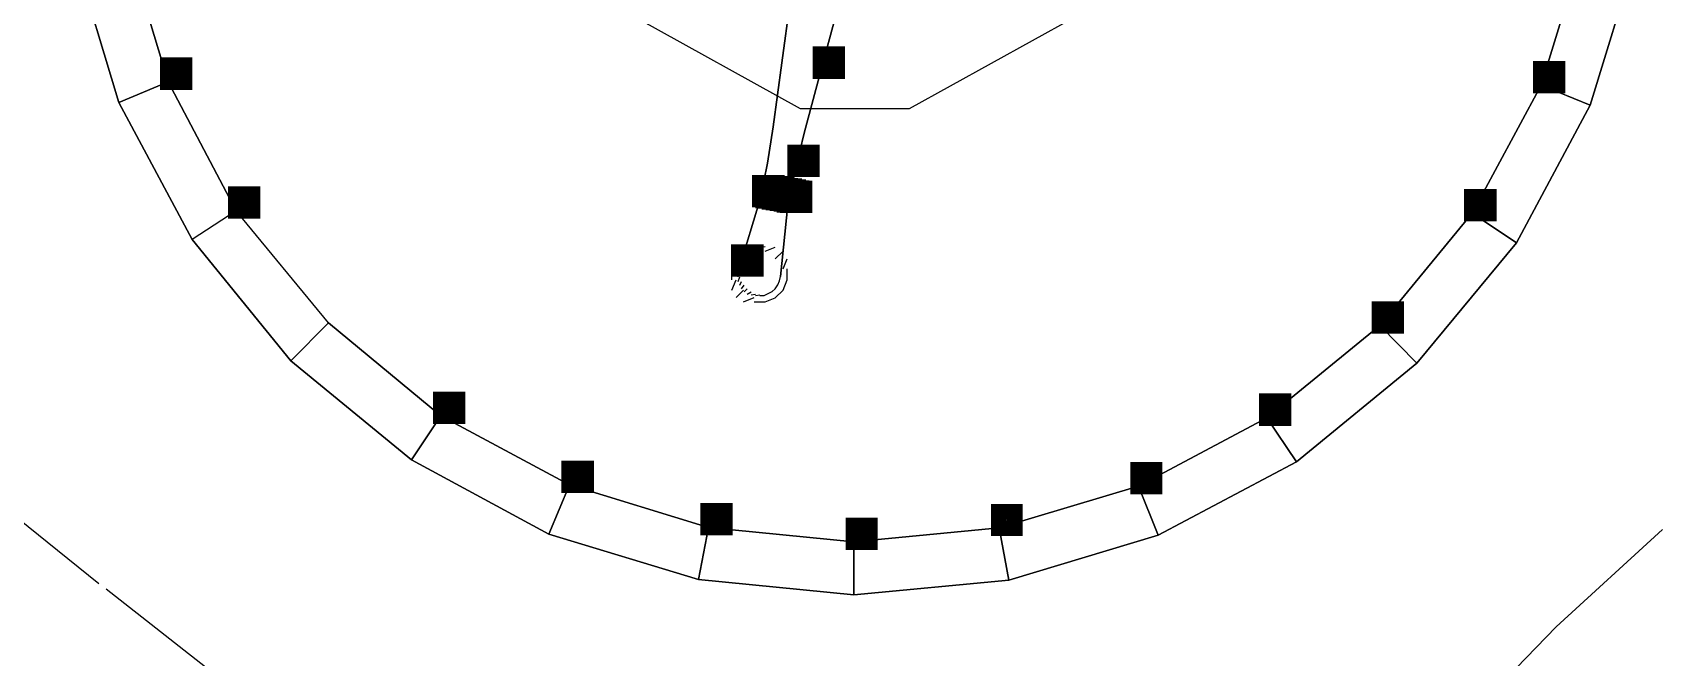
# Model space of a CAD drawing. Extents: x 0 to 23.4, y 0 to 16.5.
# Drawn here: x 8.581 to 8.7823, y 4.8209 to 4.8982 of the extents above; entities that cross this region are included whole.
import ezdxf

# ---------------------------------------------------------------- set-up
doc = ezdxf.new("R2010")
doc.units = 0
doc.layers.get('0').update_dxf_attribs({"linetype": 'CONTINUOUS'})

msp = doc.modelspace()

# ---------------------------------------------------------------- linework, layer by layer
at = {"color": 0}
msp.add_lwpolyline([(8.72097, 4.92703), (8.72097, 4.93381), (8.70975, 4.9541), (8.68946, 4.96528), (8.68272, 4.96528), (8.67594, 4.96528), (8.65571, 4.9541), (8.64453, 4.93381), (8.64453, 4.92703), (8.64453, 4.92031), (8.65571, 4.90001), (8.67594, 4.88878), (8.68272, 4.88878), (8.68946, 4.88878), (8.70975, 4.90001), (8.72097, 4.92031), (8.72097, 4.92703)], close=True, dxfattribs=at)
for points in [[(8.59776, 4.89208), (8.59256, 4.90929)], [(8.59256, 4.90929), (8.59776, 4.89208)], [(8.76758, 4.89165), (8.77285, 4.90886)], [(8.77285, 4.90886), (8.76758, 4.89165)], [(8.5861, 4.90804), (8.59169, 4.88954)], [(8.59169, 4.88954), (8.5861, 4.90804)], [(8.59169, 4.88954), (8.5861, 4.90804)], [(8.77365, 4.88917), (8.77929, 4.90761)], [(8.77929, 4.90761), (8.77365, 4.88917)], [(8.77929, 4.90761), (8.77365, 4.88917)], [(8.67367, 4.89442), (8.67469, 4.90201)], [(8.67469, 4.90201), (8.67367, 4.89442)], [(8.6805, 4.90088), (8.6785, 4.89344)], [(8.6785, 4.89344), (8.6805, 4.90088)], [(8.67367, 4.89442), (8.67258, 4.8865)], [(8.67258, 4.8865), (8.67367, 4.89442)], [(8.67367, 4.89442), (8.67258, 4.8865)], [(8.6785, 4.89344), (8.67643, 4.88574)], [(8.67643, 4.88574), (8.6785, 4.89344)], [(8.67643, 4.88574), (8.6785, 4.89344)], [(8.59169, 4.88954), (8.59776, 4.89208)], [(8.59776, 4.89208), (8.59169, 4.88954)], [(8.60618, 4.87614), (8.59776, 4.89208)], [(8.59776, 4.89208), (8.60618, 4.87614)], [(8.76758, 4.89165), (8.75906, 4.87582)], [(8.75906, 4.87582), (8.76758, 4.89165)], [(8.77365, 4.88917), (8.76758, 4.89165)], [(8.76758, 4.89165), (8.77365, 4.88917)], [(8.59169, 4.88954), (8.60075, 4.87256)], [(8.60075, 4.87256), (8.59169, 4.88954)], [(8.60075, 4.87256), (8.59169, 4.88954)], [(8.76454, 4.87218), (8.77365, 4.88917)], [(8.77365, 4.88917), (8.76454, 4.87218)], [(8.77365, 4.88917), (8.76454, 4.87218)], [(8.67258, 4.8865), (8.67188, 4.882)], [(8.67188, 4.882), (8.67258, 4.8865)], [(8.67643, 4.88574), (8.67535, 4.88129)], [(8.67535, 4.88129), (8.67643, 4.88574)], [(8.671, 4.87756), (8.67188, 4.882)], [(8.67188, 4.882), (8.671, 4.87756)], [(8.67188, 4.882), (8.671, 4.87756)], [(8.67535, 4.88129), (8.67443, 4.87685)], [(8.67443, 4.87685), (8.67535, 4.88129)], [(8.671, 4.87756), (8.6684, 4.86897)], [(8.671, 4.87756), (8.6684, 4.86897)], [(8.6684, 4.86897), (8.671, 4.87756)], [(8.671, 4.87756), (8.6684, 4.86897)], [(8.671, 4.87744), (8.67139, 4.87756)], [(8.671, 4.87744), (8.67139, 4.87756)], [(8.67139, 4.87739), (8.67176, 4.87744)], [(8.67139, 4.87739), (8.67176, 4.87744)], [(8.67176, 4.87728), (8.67219, 4.87739)], [(8.67176, 4.87728), (8.67219, 4.87739)], [(8.67219, 4.87717), (8.67269, 4.87728)], [(8.67219, 4.87717), (8.67269, 4.87728)], [(8.67269, 4.87711), (8.67318, 4.87717)], [(8.67269, 4.87711), (8.67318, 4.87717)], [(8.67318, 4.87701), (8.67367, 4.87711)], [(8.67318, 4.87701), (8.67367, 4.87711)], [(8.67443, 4.87685), (8.6735, 4.868)], [(8.6735, 4.868), (8.67443, 4.87685)], [(8.6735, 4.868), (8.67443, 4.87685)], [(8.67443, 4.87685), (8.6735, 4.868)], [(8.67367, 4.8769), (8.67404, 4.87701)], [(8.67367, 4.8769), (8.67404, 4.87701)], [(8.67404, 4.87685), (8.67443, 4.8769)], [(8.67404, 4.87685), (8.67443, 4.8769)], [(8.60618, 4.87614), (8.60075, 4.87256)], [(8.61762, 4.86225), (8.60618, 4.87614)], [(8.75906, 4.87582), (8.74761, 4.86193)], [(8.74761, 4.86193), (8.75906, 4.87582)], [(8.75906, 4.87582), (8.76454, 4.87218)], [(8.76454, 4.87218), (8.75906, 4.87582)], [(8.60075, 4.87256), (8.61296, 4.85758)], [(8.61296, 4.85758), (8.60075, 4.87256)], [(8.66803, 4.87017), (8.669, 4.87115)], [(8.66803, 4.87017), (8.669, 4.87115)], [(8.669, 4.87115), (8.67025, 4.87169)], [(8.669, 4.87115), (8.67025, 4.87169)], [(8.67025, 4.87164), (8.6716, 4.87169)], [(8.67025, 4.87164), (8.6716, 4.87169)], [(8.6716, 4.87115), (8.67285, 4.87164)], [(8.6716, 4.87115), (8.67285, 4.87164)], [(8.67285, 4.87017), (8.67383, 4.87115)], [(8.67285, 4.87017), (8.67383, 4.87115)], [(8.75222, 4.85726), (8.76454, 4.87218)], [(8.76454, 4.87218), (8.75222, 4.85726)], [(8.76454, 4.87218), (8.75222, 4.85726)], [(8.66749, 4.86893), (8.66803, 4.87017)], [(8.66749, 4.86893), (8.66803, 4.87017)], [(8.66749, 4.86757), (8.66749, 4.86893)], [(8.66749, 4.86757), (8.66749, 4.86893)], [(8.66829, 4.86849), (8.6684, 4.86897)], [(8.66829, 4.86849), (8.6684, 4.86897)], [(8.66829, 4.86849), (8.6684, 4.86897)], [(8.66829, 4.86794), (8.66829, 4.86849)], [(8.66829, 4.86794), (8.66829, 4.86849)], [(8.66829, 4.86794), (8.66829, 4.86849)], [(8.67383, 4.86893), (8.67432, 4.87017)], [(8.67383, 4.86893), (8.67432, 4.87017)], [(8.67432, 4.86757), (8.67432, 4.86893)], [(8.67432, 4.86757), (8.67432, 4.86893)], [(8.45925, 4.81967), (8.46153, 4.82801), (8.4655, 4.83578), (8.46962, 4.84164), (8.47433, 4.84694), (8.48058, 4.85265), (8.48747, 4.85758), (8.49539, 4.86193), (8.50385, 4.86496), (8.51394, 4.86638), (8.52419, 4.86589), (8.53424, 4.86382), (8.54389, 4.86046), (8.55251, 4.85633), (8.56076, 4.85146), (8.57531, 4.84119), (8.58919, 4.83003)], [(8.66749, 4.86632), (8.66803, 4.86757)], [(8.66749, 4.86632), (8.66803, 4.86757)], [(8.66803, 4.8654), (8.66894, 4.86632)], [(8.66803, 4.8654), (8.66894, 4.86632)], [(8.66829, 4.8674), (8.66846, 4.86794)], [(8.66829, 4.8674), (8.66846, 4.86794)], [(8.66829, 4.8674), (8.66846, 4.86794)], [(8.66846, 4.86692), (8.66868, 4.8674)], [(8.66846, 4.86692), (8.66868, 4.8674)], [(8.66846, 4.86692), (8.66868, 4.8674)], [(8.66868, 4.86649), (8.669, 4.86692)], [(8.66868, 4.86649), (8.669, 4.86692)], [(8.66868, 4.86649), (8.669, 4.86692)], [(8.669, 4.8661), (8.66938, 4.86649)], [(8.669, 4.8661), (8.66938, 4.86649)], [(8.669, 4.8661), (8.66938, 4.86649)], [(8.67247, 4.86615), (8.67285, 4.86649)], [(8.67247, 4.86615), (8.67285, 4.86649)], [(8.67247, 4.86615), (8.67285, 4.86649)], [(8.67285, 4.86649), (8.67318, 4.86697)], [(8.67285, 4.86649), (8.67318, 4.86697)], [(8.67285, 4.86649), (8.67318, 4.86697)], [(8.67285, 4.86535), (8.67383, 4.86632)], [(8.67285, 4.86535), (8.67383, 4.86632)], [(8.67318, 4.86697), (8.67339, 4.86746)], [(8.67318, 4.86697), (8.67339, 4.86746)], [(8.67318, 4.86697), (8.67339, 4.86746)], [(8.67339, 4.86746), (8.6735, 4.868)], [(8.67339, 4.86746), (8.6735, 4.868)], [(8.67339, 4.86746), (8.6735, 4.868)], [(8.67383, 4.86632), (8.67432, 4.86757)], [(8.67383, 4.86632), (8.67432, 4.86757)], [(8.66894, 4.86486), (8.67025, 4.8654)], [(8.66894, 4.86486), (8.67025, 4.8654)], [(8.66938, 4.86583), (8.66986, 4.8661)], [(8.66938, 4.86583), (8.66986, 4.8661)], [(8.66938, 4.86583), (8.66986, 4.8661)], [(8.66986, 4.86572), (8.67042, 4.86583)], [(8.66986, 4.86572), (8.67042, 4.86583)], [(8.66986, 4.86572), (8.67042, 4.86583)], [(8.67025, 4.86486), (8.6716, 4.86486)], [(8.67025, 4.86486), (8.6716, 4.86486)], [(8.67042, 4.86567), (8.67096, 4.86572)], [(8.67042, 4.86567), (8.67096, 4.86572)], [(8.67042, 4.86567), (8.67096, 4.86572)], [(8.67096, 4.86567), (8.6715, 4.86567)], [(8.67096, 4.86567), (8.6715, 4.86567)], [(8.67096, 4.86567), (8.6715, 4.86567)], [(8.6715, 4.86567), (8.67199, 4.86589)], [(8.6715, 4.86567), (8.67199, 4.86589)], [(8.6715, 4.86567), (8.67199, 4.86589)], [(8.6716, 4.86486), (8.67285, 4.86535)], [(8.6716, 4.86486), (8.67285, 4.86535)], [(8.67199, 4.86589), (8.67247, 4.86615)], [(8.67199, 4.86589), (8.67247, 4.86615)], [(8.67199, 4.86589), (8.67247, 4.86615)], [(8.61296, 4.85758), (8.61762, 4.86225)], [(8.63151, 4.85075), (8.61762, 4.86225)], [(8.61762, 4.86225), (8.63151, 4.85075)], [(8.74761, 4.86193), (8.73367, 4.85053)], [(8.73367, 4.85053), (8.74761, 4.86193)], [(8.75222, 4.85726), (8.74761, 4.86193)], [(8.74761, 4.86193), (8.75222, 4.85726)], [(8.61296, 4.85758), (8.62787, 4.84532)], [(8.62787, 4.84532), (8.61296, 4.85758)], [(8.62787, 4.84532), (8.61296, 4.85758)], [(8.73731, 4.84506), (8.75222, 4.85726)], [(8.75222, 4.85726), (8.73731, 4.84506)], [(8.75222, 4.85726), (8.73731, 4.84506)], [(8.62787, 4.84532), (8.63151, 4.85075)], [(8.63151, 4.85075), (8.62787, 4.84532)], [(8.6474, 4.84224), (8.63151, 4.85075)], [(8.63151, 4.85075), (8.6474, 4.84224)], [(8.73367, 4.85053), (8.71778, 4.84207)], [(8.71778, 4.84207), (8.73367, 4.85053)], [(8.73731, 4.84506), (8.73367, 4.85053)], [(8.73367, 4.85053), (8.73731, 4.84506)], [(8.62787, 4.84532), (8.64486, 4.83615)], [(8.64486, 4.83615), (8.62787, 4.84532)], [(8.64486, 4.83615), (8.62787, 4.84532)], [(8.72021, 4.83599), (8.73731, 4.84506)], [(8.73731, 4.84506), (8.72021, 4.83599)], [(8.73731, 4.84506), (8.72021, 4.83599)], [(8.64486, 4.83615), (8.6474, 4.84224)], [(8.6474, 4.84224), (8.64486, 4.83615)], [(8.66461, 4.83697), (8.6474, 4.84224)], [(8.6474, 4.84224), (8.66461, 4.83697)], [(8.71778, 4.84207), (8.70053, 4.83692)], [(8.70053, 4.83692), (8.71778, 4.84207)], [(8.72021, 4.83599), (8.71778, 4.84207)], [(8.71778, 4.84207), (8.72021, 4.83599)], [(8.64486, 4.83615), (8.66336, 4.83051)], [(8.66336, 4.83051), (8.64486, 4.83615)], [(8.66336, 4.83051), (8.64486, 4.83615)], [(8.66461, 4.83697), (8.66336, 4.83051)], [(8.66336, 4.83051), (8.66461, 4.83697)], [(8.68257, 4.83518), (8.66461, 4.83697)], [(8.66461, 4.83697), (8.68257, 4.83518)], [(8.70053, 4.83692), (8.68257, 4.83518)], [(8.68257, 4.83518), (8.70053, 4.83692)], [(8.70176, 4.83046), (8.70053, 4.83692)], [(8.70053, 4.83692), (8.70176, 4.83046)], [(8.78651, 4.70535), (8.77957, 4.70529), (8.77289, 4.70671), (8.76497, 4.71024), (8.75786, 4.71533), (8.75276, 4.72032), (8.74821, 4.72581), (8.74354, 4.73286), (8.73975, 4.7404), (8.73665, 4.74892), (8.73497, 4.75776), (8.73514, 4.76796), (8.73714, 4.778), (8.74072, 4.7876), (8.74556, 4.7966), (8.75097, 4.80453), (8.75706, 4.8119), (8.76942, 4.82465), (8.78261, 4.83669)], [(8.68257, 4.82861), (8.68257, 4.83518)], [(8.68257, 4.83518), (8.68257, 4.82861)], [(8.70176, 4.83046), (8.72021, 4.83599)], [(8.72021, 4.83599), (8.70176, 4.83046)], [(8.72021, 4.83599), (8.70176, 4.83046)], [(8.66336, 4.83051), (8.68257, 4.82861)], [(8.68257, 4.82861), (8.66336, 4.83051)], [(8.68257, 4.82861), (8.66336, 4.83051)], [(8.68257, 4.82861), (8.70176, 4.83046)], [(8.70176, 4.83046), (8.68257, 4.82861)], [(8.70176, 4.83046), (8.68257, 4.82861)], [(8.60411, 4.81831), (8.59011, 4.82932)]]:
    msp.add_lwpolyline(points, dxfattribs=at)
at = {"color": 0, "const_width": 0.002}
for points in [[(8.6785, 4.89344), (8.6805, 4.89344), (8.6805, 4.89546), (8.6785, 4.89546), (8.6785, 4.89344)], [(8.6785, 4.89344), (8.6805, 4.89344), (8.6805, 4.89546), (8.6785, 4.89546), (8.6785, 4.89344)], [(8.59776, 4.89208), (8.59978, 4.89208), (8.59978, 4.8941), (8.59776, 4.8941), (8.59776, 4.89208)], [(8.76758, 4.89165), (8.76958, 4.89165), (8.76958, 4.89367), (8.76758, 4.89367), (8.76758, 4.89165)], [(8.67535, 4.88129), (8.67735, 4.88129), (8.67735, 4.88331), (8.67535, 4.88331), (8.67535, 4.88129)], [(8.671, 4.87756), (8.67301, 4.87756), (8.67301, 4.87956), (8.671, 4.87956), (8.671, 4.87756)], [(8.67139, 4.87744), (8.67333, 4.87744), (8.67333, 4.87944), (8.67139, 4.87944), (8.67139, 4.87744)], [(8.67176, 4.87739), (8.67378, 4.87739), (8.67378, 4.87939), (8.67176, 4.87939), (8.67176, 4.87739)], [(8.67176, 4.87739), (8.67378, 4.87739), (8.67378, 4.87939), (8.67176, 4.87939), (8.67176, 4.87739)], [(8.60618, 4.87614), (8.60818, 4.87614), (8.60818, 4.87815), (8.60618, 4.87815), (8.60618, 4.87614)], [(8.67219, 4.87728), (8.67421, 4.87728), (8.67421, 4.87929), (8.67219, 4.87929), (8.67219, 4.87728)], [(8.67219, 4.87728), (8.67421, 4.87728), (8.67421, 4.87929), (8.67219, 4.87929), (8.67219, 4.87728)], [(8.67269, 4.87717), (8.67469, 4.87717), (8.67469, 4.87918), (8.67269, 4.87918), (8.67269, 4.87717)], [(8.67318, 4.87711), (8.67518, 4.87711), (8.67518, 4.87912), (8.67318, 4.87912), (8.67318, 4.87711)], [(8.67318, 4.87711), (8.67518, 4.87711), (8.67518, 4.87912), (8.67318, 4.87912), (8.67318, 4.87711)], [(8.67367, 4.87701), (8.67567, 4.87701), (8.67567, 4.87901), (8.67367, 4.87901), (8.67367, 4.87701)], [(8.67404, 4.8769), (8.67606, 4.8769), (8.67606, 4.8789), (8.67404, 4.8789), (8.67404, 4.8769)], [(8.67404, 4.8769), (8.67606, 4.8769), (8.67606, 4.8789), (8.67404, 4.8789), (8.67404, 4.8769)], [(8.67443, 4.87685), (8.67643, 4.87685), (8.67643, 4.87885), (8.67443, 4.87885), (8.67443, 4.87685)], [(8.67443, 4.87685), (8.67643, 4.87685), (8.67643, 4.87885), (8.67443, 4.87885), (8.67443, 4.87685)], [(8.75906, 4.87582), (8.76107, 4.87582), (8.76107, 4.87782), (8.75906, 4.87782), (8.75906, 4.87582)], [(8.6684, 4.86897), (8.67042, 4.86897), (8.67042, 4.87099), (8.6684, 4.87099), (8.6684, 4.86897)], [(8.74761, 4.86193), (8.74963, 4.86193), (8.74963, 4.86393), (8.74761, 4.86393), (8.74761, 4.86193)], [(8.63151, 4.85075), (8.63351, 4.85075), (8.63351, 4.85275), (8.63151, 4.85275), (8.63151, 4.85075)], [(8.73367, 4.85053), (8.73568, 4.85053), (8.73568, 4.85254), (8.73367, 4.85254), (8.73367, 4.85053)], [(8.6474, 4.84224), (8.64942, 4.84224), (8.64942, 4.84424), (8.6474, 4.84424), (8.6474, 4.84224)], [(8.71778, 4.84207), (8.71972, 4.84207), (8.71972, 4.84407), (8.71778, 4.84407), (8.71778, 4.84207)], [(8.66461, 4.83697), (8.66661, 4.83697), (8.66661, 4.83897), (8.66461, 4.83897), (8.66461, 4.83697)], [(8.68257, 4.83518), (8.68451, 4.83518), (8.68451, 4.83718), (8.68257, 4.83718), (8.68257, 4.83518)], [(8.70053, 4.83692), (8.70247, 4.83692), (8.70247, 4.83886), (8.70053, 4.83886), (8.70053, 4.83692)]]:
    msp.add_lwpolyline(points, close=True, dxfattribs=at)

doc.saveas('drawing.dxf')
